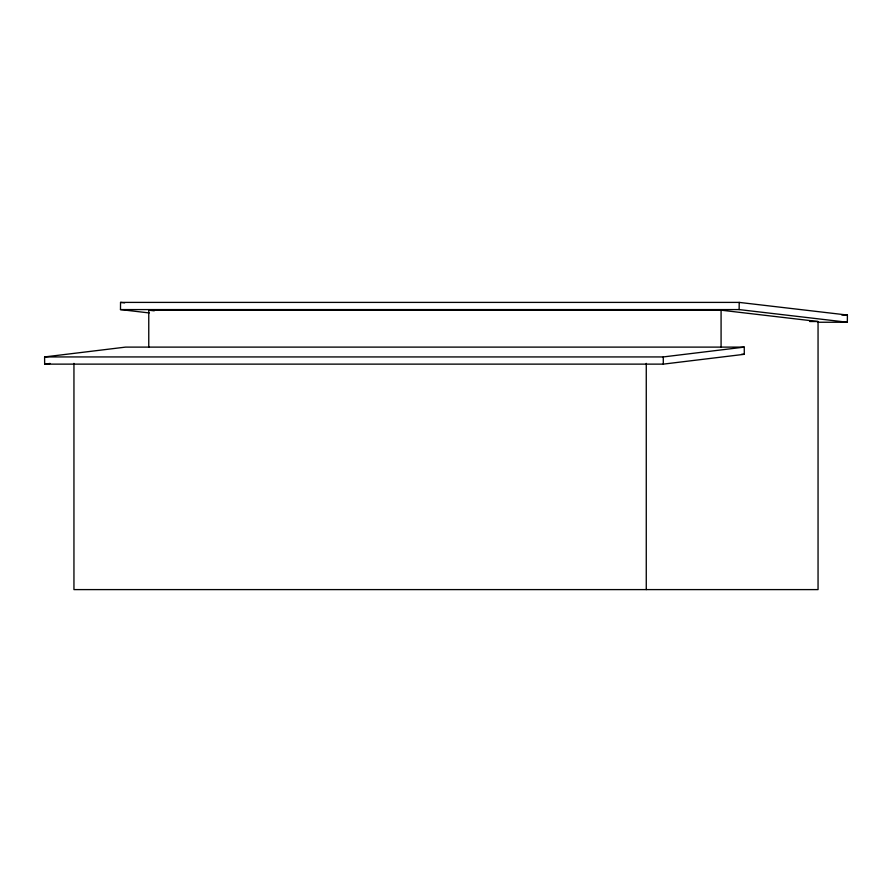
<?xml version="1.0" encoding="UTF-8"?>
<svg xmlns="http://www.w3.org/2000/svg" width="892" height="892" viewBox="0 0 892 892"><rect width="100%" height="100%" fill="white"/><g stroke="black" fill="none" stroke-linecap="round" stroke-linejoin="round"><path stroke-width="1.34" d="M149.243 312.947L120.487 309.58L120.543 302.399L739.2 302.399L847.4 315.054L847.344 322.246L818.087 322.246M847.344 322.246L739.145 309.58L739.2 302.399M44.6 356.934L125.594 347.111L744.251 347.111L744.307 354.302L663.313 364.126L44.656 364.126L44.6 356.934L663.258 356.934L744.251 347.111M44.656 364.126L50.153 363.457M120.487 309.58L739.145 309.58M148.763 347.111L148.763 310.182L721.082 310.182L818.053 321.521L818.053 589.601L73.947 589.601L73.947 363.378M841.825 315.054L847.4 315.054M809.691 321.521L818.053 321.521M741.575 354.302L744.307 354.302M120.543 302.399L124.646 302.879M148.763 310.182L154.227 310.817M663.258 356.934L663.313 364.126M721.082 310.182L721.082 347.111M646.265 363.378L646.265 589.601"/></g></svg>
